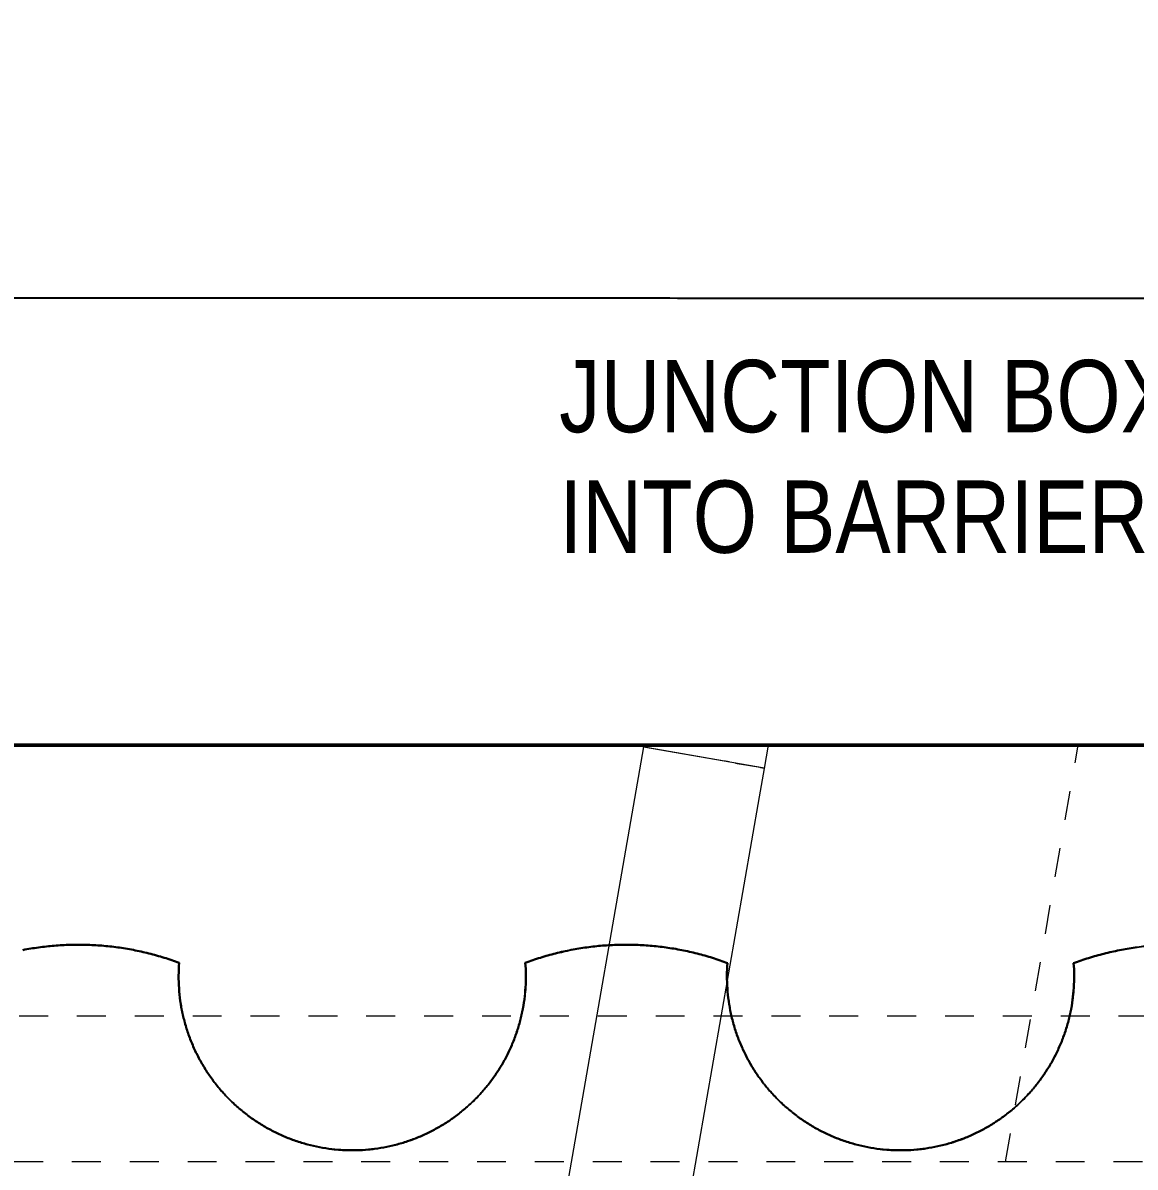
# Model space of a CAD drawing. Header units: metres. Extents: x -1161 to -1080, y 3 to 563.
# Drawn here: x -1113.026 to -1109.182, y 544.596 to 548.549 of the extents above; entities that cross this region are included whole.
import ezdxf

# ---------------------------------------------------------------- set-up
doc = ezdxf.new("R2010")
doc.units = ezdxf.units.M
doc.linetypes.add('JacobsDash', pattern=[0.0045, 0.003, -0.0015])
doc.linetypes.add('JacobsGridLine', pattern=[0.0145, 0.01, -0.001, 0.0025, -0.001])
for name, color, linetype, lineweight in [('A-DETL', 7, 'Continuous', 13), ('A-FLOR', 7, 'Continuous', 50), ('A-GENM', 7, 'Continuous', 35), ('G-ANNO-TEXT', 7, 'Continuous', 9), ('S-BEAM', 7, 'Continuous', 50), ('S-GRID', 7, 'Continuous', 9)]:
    doc.layers.add(name, color=color, linetype=linetype, lineweight=lineweight)
doc.styles.add('Arial Narrow_2', font='ARIALN.TTF', dxfattribs={"height": 0.25})

# ---------------------------------------------------------------- blocks, each defined once
blk = doc.blocks.new('Top of Pavement - RL A - Top of Pavement - RL A-68818558-DRG-2873171 - BARRIER LAYOUT')
at = {"layer": 'A-GENM', "color": 253, "lineweight": 25, "true_color": 0xa3a3a3}
for points, knots in [([(133.6545, 52.8254), (133.6714, 52.7616), (133.7244, 52.5622), (133.8134, 52.2271), (133.9216, 51.8201), (134.0297, 51.4132), (134.1379, 51.0062), (134.246, 50.5993), (134.3542, 50.1923), (134.4623, 49.7853), (134.5704, 49.3784), (134.6786, 48.9714), (134.7867, 48.5645), (134.8949, 48.1575), (135.003, 47.7505), (135.1111, 47.3436), (135.2193, 46.9366), (135.3274, 46.5296), (135.4356, 46.1227), (135.5437, 45.7157), (135.6519, 45.3087), (135.76, 44.9017), (135.8682, 44.4948), (135.9763, 44.0878), (136.0844, 43.6808), (136.1926, 43.2739), (136.3007, 42.8669), (136.4089, 42.4599), (136.517, 42.0529), (136.6252, 41.6459), (136.7333, 41.239), (136.8415, 40.832), (136.9496, 40.425), (137.0578, 40.018), (137.1659, 39.611), (137.274, 39.204), (137.3822, 38.7971), (137.4903, 38.3901), (137.5985, 37.9831), (137.7066, 37.5761), (137.8148, 37.1691), (137.9229, 36.7621), (138.0311, 36.3552), (138.1392, 35.9482), (138.2474, 35.5412), (138.3555, 35.1342), (138.4637, 34.7272), (138.5718, 34.3202), (138.6799, 33.9132), (138.7881, 33.5062), (138.8962, 33.0993), (139.0044, 32.6923), (139.1125, 32.2853), (139.2207, 31.8783), (139.3288, 31.4713), (139.437, 31.0643), (139.5451, 30.6573), (139.6533, 30.2503), (139.7614, 29.8433), (139.8696, 29.4363), (139.9777, 29.0294), (140.0858, 28.6224), (140.194, 28.2154), (140.3021, 27.8084), (140.4103, 27.4014), (140.5184, 26.9944), (140.6266, 26.5874), (140.7347, 26.1804), (140.8429, 25.7734), (140.951, 25.3664), (141.0592, 24.9595), (141.1673, 24.5525), (141.2754, 24.1455), (141.3836, 23.7385), (141.4917, 23.3315), (141.5999, 22.9245), (141.708, 22.5175), (141.8162, 22.1105), (141.9243, 21.7036), (142.0325, 21.2966), (142.1406, 20.8896), (142.2487, 20.4826), (142.3569, 20.0756), (142.465, 19.6686), (142.5732, 19.2616), (142.6813, 18.8547), (142.7895, 18.4477), (142.8976, 18.0407), (143.0058, 17.6337), (143.1139, 17.2268), (143.222, 16.8198), (143.3302, 16.4128), (143.4383, 16.0058), (143.5465, 15.5989), (143.6546, 15.1919), (143.7627, 14.7849), (143.8709, 14.3779), (143.961, 14.0387), (144.0331, 13.7674), (144.0871, 13.5639), (144.1412, 13.3605), (144.2133, 13.0892), (144.3034, 12.75), (144.4116, 12.3431), (144.5197, 11.9361), (144.6278, 11.5291), (144.736, 11.1222), (144.8444, 10.7153), (144.9524, 10.3083), (145.0595, 9.9011), (145.1678, 9.4942), (145.2607, 9.1557), (145.3386, 8.886), (145.3992, 8.6845), (145.4628, 8.484), (145.5289, 8.2844), (145.5965, 8.0852), (145.6648, 7.8863), (145.7327, 7.6873), (145.8221, 7.4215), (145.9107, 7.1555), (145.9993, 6.8894), (146.0883, 6.6235), (146.1998, 6.2912), (146.3336, 5.8925), (146.4672, 5.4936), (146.6007, 5.0948), (146.7343, 4.6959), (146.8681, 4.2972), (147.0025, 3.8987), (147.1372, 3.5003), (147.317, 2.9692), (147.4968, 2.4381), (147.6766, 1.907), (147.8114, 1.5086), (147.9462, 1.1103), (148.0811, 0.712), (148.2159, 0.3137), (148.3507, -0.0847), (148.4855, -0.483), (148.6204, -0.8813), (148.7552, -1.2796), (148.89, -1.6778), (149.0248, -2.0761), (149.1596, -2.4744), (149.2944, -2.8727), (149.4293, -3.2709), (149.5641, -3.6692), (149.6989, -4.0675), (149.8334, -4.4649), (149.923, -4.7296), (149.9677, -4.8615)], [0.3165601, 0.3165601, 0.3165601, 0.3165601, 0.3179191, 0.3208092, 0.3236994, 0.3265896, 0.3294798, 0.3323699, 0.3352601, 0.3381503, 0.3410405, 0.3439306, 0.3468208, 0.349711, 0.3526012, 0.3554913, 0.3583815, 0.3612717, 0.3641618, 0.367052, 0.3699422, 0.3728324, 0.3757225, 0.3786127, 0.3815029, 0.3843931, 0.3872832, 0.3901734, 0.3930636, 0.3959538, 0.3988439, 0.4017341, 0.4046243, 0.4075145, 0.4104046, 0.4132948, 0.416185, 0.4190751, 0.4219653, 0.4248555, 0.4277457, 0.4306358, 0.433526, 0.4364162, 0.4393064, 0.4421965, 0.4450867, 0.4479769, 0.4508671, 0.4537572, 0.4566474, 0.4595376, 0.4624277, 0.4653179, 0.4682081, 0.4710983, 0.4739884, 0.4768786, 0.4797688, 0.482659, 0.4855491, 0.4884393, 0.4913295, 0.4942197, 0.4971098, 0.5, 0.5028902, 0.5057803, 0.5086705, 0.5115607, 0.5144509, 0.517341, 0.5202312, 0.5231214, 0.5260116, 0.5289017, 0.5317919, 0.5346821, 0.5375723, 0.5404624, 0.5433526, 0.5462428, 0.5491329, 0.5520231, 0.5549133, 0.5578035, 0.5606936, 0.5635838, 0.566474, 0.5693642, 0.5722543, 0.5751445, 0.5780347, 0.5809249, 0.583815, 0.5867052, 0.5895954, 0.5924855, 0.5939306, 0.5953757, 0.5968208, 0.5982659, 0.6011561, 0.6040462, 0.6069364, 0.6098266, 0.6127168, 0.6156069, 0.6184971, 0.6213873, 0.6242775, 0.6271676, 0.6286127, 0.6300578, 0.6315029, 0.632948, 0.6343931, 0.6358382, 0.6372832, 0.6387283, 0.6416185, 0.6430636, 0.6445087, 0.6473988, 0.650289, 0.6531792, 0.6560694, 0.6589595, 0.6618497, 0.6647399, 0.6676301, 0.6705202, 0.6763006, 0.6791908, 0.6820809, 0.6849711, 0.6878613, 0.6907514, 0.6936416, 0.6965318, 0.699422, 0.7023121, 0.7052023, 0.7080925, 0.7109827, 0.7138728, 0.716763, 0.7196532, 0.7225434, 0.7254335, 0.7283052, 0.7283052, 0.7283052, 0.7283052]), ([(133.6545, 52.8254), (133.6714, 52.7616), (133.7244, 52.5622), (133.8134, 52.2271), (133.9216, 51.8201), (134.0297, 51.4132), (134.1379, 51.0062), (134.246, 50.5993), (134.3542, 50.1923), (134.4623, 49.7853), (134.5704, 49.3784), (134.6786, 48.9714), (134.7867, 48.5645), (134.8949, 48.1575), (135.003, 47.7505), (135.1111, 47.3436), (135.2193, 46.9366), (135.3274, 46.5296), (135.4356, 46.1227), (135.5437, 45.7157), (135.6519, 45.3087), (135.76, 44.9017), (135.8682, 44.4948), (135.9763, 44.0878), (136.0844, 43.6808), (136.1926, 43.2739), (136.3007, 42.8669), (136.4089, 42.4599), (136.517, 42.0529), (136.6252, 41.6459), (136.7333, 41.239), (136.8415, 40.832), (136.9496, 40.425), (137.0578, 40.018), (137.1659, 39.611), (137.274, 39.204), (137.3822, 38.7971), (137.4903, 38.3901), (137.5985, 37.9831), (137.7066, 37.5761), (137.8148, 37.1691), (137.9229, 36.7621), (138.0311, 36.3552), (138.1392, 35.9482), (138.2474, 35.5412), (138.3555, 35.1342), (138.4637, 34.7272), (138.5718, 34.3202), (138.6799, 33.9132), (138.7881, 33.5062), (138.8962, 33.0993), (139.0044, 32.6923), (139.1125, 32.2853), (139.2207, 31.8783), (139.3288, 31.4713), (139.437, 31.0643), (139.5451, 30.6573), (139.6533, 30.2503), (139.7614, 29.8433), (139.8696, 29.4363), (139.9777, 29.0294), (140.0858, 28.6224), (140.194, 28.2154), (140.3021, 27.8084), (140.4103, 27.4014), (140.5184, 26.9944), (140.6266, 26.5874), (140.7347, 26.1804), (140.8429, 25.7734), (140.951, 25.3664), (141.0592, 24.9595), (141.1673, 24.5525), (141.2754, 24.1455), (141.3836, 23.7385), (141.5278, 23.1958), (141.672, 22.6532), (141.8162, 22.1105), (141.9243, 21.7036), (142.0325, 21.2966), (142.1406, 20.8896), (142.2487, 20.4826), (142.3569, 20.0756), (142.465, 19.6686), (142.5732, 19.2616), (142.6813, 18.8547), (142.7895, 18.4477), (142.8976, 18.0407), (143.0058, 17.6337), (143.1139, 17.2268), (143.222, 16.8198), (143.3302, 16.4128), (143.4383, 16.0058), (143.5465, 15.5989), (143.6546, 15.1919), (143.7627, 14.7849), (143.8709, 14.3779), (143.961, 14.0387), (144.0331, 13.7674), (144.0871, 13.5639), (144.1412, 13.3605), (144.2133, 13.0892), (144.3034, 12.75), (144.4116, 12.3431), (144.5197, 11.9361), (144.6278, 11.5291), (144.736, 11.1222), (144.8444, 10.7153), (144.9524, 10.3083), (145.0595, 9.9011), (145.1678, 9.4942), (145.2607, 9.1557), (145.3386, 8.886), (145.3992, 8.6845), (145.4628, 8.484), (145.5289, 8.2844), (145.5965, 8.0852), (145.6648, 7.8863), (145.7327, 7.6873), (145.8221, 7.4215), (145.9107, 7.1555), (145.9993, 6.8894), (146.0883, 6.6235), (146.1998, 6.2912), (146.3336, 5.8925), (146.4672, 5.4936), (146.6007, 5.0948), (146.7343, 4.6959), (146.8681, 4.2972), (147.0025, 3.8987), (147.1372, 3.5003), (147.2721, 3.102), (147.4069, 2.7037), (147.5418, 2.3053), (147.6766, 1.907), (147.8114, 1.5086), (147.9462, 1.1103), (148.0811, 0.712), (148.2159, 0.3137), (148.3507, -0.0847), (148.4855, -0.483), (148.6204, -0.8813), (148.7552, -1.2796), (148.89, -1.6778), (149.0248, -2.0761), (149.1596, -2.4744), (149.2944, -2.8727), (149.4293, -3.2709), (149.5641, -3.6692), (149.6989, -4.0675), (149.8334, -4.4649), (149.923, -4.7296), (149.9677, -4.8615)], [0.3165601, 0.3165601, 0.3165601, 0.3165601, 0.3179191, 0.3208092, 0.3236994, 0.3265896, 0.3294798, 0.3323699, 0.3352601, 0.3381503, 0.3410405, 0.3439306, 0.3468208, 0.349711, 0.3526012, 0.3554913, 0.3583815, 0.3612717, 0.3641618, 0.367052, 0.3699422, 0.3728324, 0.3757225, 0.3786127, 0.3815029, 0.3843931, 0.3872832, 0.3901734, 0.3930636, 0.3959538, 0.3988439, 0.4017341, 0.4046243, 0.4075145, 0.4104046, 0.4132948, 0.416185, 0.4190751, 0.4219653, 0.4248555, 0.4277457, 0.4306358, 0.433526, 0.4364162, 0.4393064, 0.4421965, 0.4450867, 0.4479769, 0.4508671, 0.4537572, 0.4566474, 0.4595376, 0.4624277, 0.4653179, 0.4682081, 0.4710983, 0.4739884, 0.4768786, 0.4797688, 0.482659, 0.4855491, 0.4884393, 0.4913295, 0.4942197, 0.4971098, 0.5, 0.5028902, 0.5057803, 0.5086705, 0.5115607, 0.5144509, 0.517341, 0.5202312, 0.5231214, 0.5260116, 0.5317919, 0.5346821, 0.5375723, 0.5404624, 0.5433526, 0.5462428, 0.5491329, 0.5520231, 0.5549133, 0.5578035, 0.5606936, 0.5635838, 0.566474, 0.5693642, 0.5722543, 0.5751445, 0.5780347, 0.5809249, 0.583815, 0.5867052, 0.5895954, 0.5924855, 0.5939306, 0.5953757, 0.5968208, 0.5982659, 0.6011561, 0.6040462, 0.6069364, 0.6098266, 0.6127168, 0.6156069, 0.6184971, 0.6213873, 0.6242775, 0.6271676, 0.6286127, 0.6300578, 0.6315029, 0.632948, 0.6343931, 0.6358382, 0.6372832, 0.6387283, 0.6416185, 0.6430636, 0.6445087, 0.6473988, 0.650289, 0.6531792, 0.6560694, 0.6589595, 0.6618497, 0.6647399, 0.6676301, 0.6705202, 0.6734104, 0.6763006, 0.6791908, 0.6820809, 0.6849711, 0.6878613, 0.6907514, 0.6936416, 0.6965318, 0.699422, 0.7023121, 0.7052023, 0.7080925, 0.7109827, 0.7138728, 0.716763, 0.7196532, 0.7225434, 0.7254335, 0.7283052, 0.7283052, 0.7283052, 0.7283052])]:
    blk.add_open_spline(points, degree=3, knots=knots, dxfattribs=at)
blk = doc.blocks.new('T2DPAA-T2D-C3S-RS-M3D-100334_rvt-1-DRG-2873171 - BARRIER LAYOUT')
at = {"layer": 'A-GENM', "color": 9, "lineweight": 25, "true_color": 0xbebebe}
for points in [[(-1112.9179, 545.3607), (-1112.8996, 545.3623), (-1112.8813, 545.3633), (-1112.863, 545.3638)], [(-1112.863, 545.3638), (-1112.8447, 545.3643), (-1112.8264, 545.3643), (-1112.8081, 545.3638)], [(-1112.8081, 545.3638), (-1112.7898, 545.3633), (-1112.7716, 545.3623), (-1112.7533, 545.3608)], [(-1111.0228, 545.3609), (-1111.0046, 545.3624), (-1110.9863, 545.3634), (-1110.968, 545.3638)], [(-1110.968, 545.3638), (-1110.9497, 545.3643), (-1110.9314, 545.3643), (-1110.9131, 545.3638)], [(-1110.9131, 545.3638), (-1110.8948, 545.3632), (-1110.8765, 545.3622), (-1110.8583, 545.3607)], [(-1113.0261, 545.3458), (-1113.0083, 545.3492), (-1112.9904, 545.3522), (-1112.9724, 545.3547)], [(-1112.9724, 545.3547), (-1112.9543, 545.3572), (-1112.9361, 545.3592), (-1112.9179, 545.3607)], [(-1112.7533, 545.3608), (-1112.7351, 545.3593), (-1112.7169, 545.3574), (-1112.6987, 545.3549)], [(-1112.6987, 545.3549), (-1112.6806, 545.3524), (-1112.6625, 545.3494), (-1112.6446, 545.3459)], [(-1112.6446, 545.3459), (-1112.6266, 545.3424), (-1112.6087, 545.3384), (-1112.591, 545.334)], [(-1112.591, 545.334), (-1112.5732, 545.3295), (-1112.5556, 545.3245), (-1112.5381, 545.3191)], [(-1111.238, 545.3193), (-1111.2205, 545.3247), (-1111.2029, 545.3296), (-1111.1852, 545.3341)], [(-1111.1316, 545.346), (-1111.1136, 545.3495), (-1111.0955, 545.3525), (-1111.0774, 545.3549)], [(-1111.0774, 545.3549), (-1111.0593, 545.3574), (-1111.041, 545.3594), (-1111.0228, 545.3609)], [(-1110.8583, 545.3607), (-1110.84, 545.3592), (-1110.8218, 545.3571), (-1110.8037, 545.3546)], [(-1110.8037, 545.3546), (-1110.7856, 545.3521), (-1110.7675, 545.3491), (-1110.7495, 545.3455)], [(-1110.7495, 545.3455), (-1110.7316, 545.342), (-1110.7137, 545.338), (-1110.696, 545.3335)], [(-1110.696, 545.3335), (-1110.6782, 545.329), (-1110.6606, 545.324), (-1110.6431, 545.3186)], [(-1109.343, 545.318), (-1109.3255, 545.3235), (-1109.3079, 545.3285), (-1109.2901, 545.333)], [(-1109.2366, 545.345), (-1109.2186, 545.3485), (-1109.2006, 545.3515), (-1109.1824, 545.3541)], [(-1112.5381, 545.3191), (-1112.5207, 545.3137), (-1112.5033, 545.3078), (-1112.4862, 545.3014)], [(-1112.4862, 545.3014), (-1112.4873, 545.2868), (-1112.488, 545.2721), (-1112.4881, 545.2575)], [(-1111.29, 545.3016), (-1111.2728, 545.308), (-1111.2555, 545.3139), (-1111.238, 545.3193)], [(-1111.2881, 545.2592), (-1111.2882, 545.2733), (-1111.2889, 545.2875), (-1111.29, 545.3016)], [(-1110.6431, 545.3186), (-1110.6257, 545.3131), (-1110.6084, 545.3072), (-1110.5912, 545.3008)], [(-1110.5912, 545.3008), (-1110.5924, 545.2862), (-1110.593, 545.2715), (-1110.5931, 545.2569)], [(-1109.3949, 545.3002), (-1109.3778, 545.3066), (-1109.3604, 545.3126), (-1109.343, 545.318)], [(-1109.3931, 545.2579), (-1109.3932, 545.272), (-1109.3938, 545.2861), (-1109.3949, 545.3002)], [(-1112.4881, 545.2575), (-1112.4882, 545.2429), (-1112.4877, 545.2282), (-1112.4867, 545.2136)], [(-1111.2892, 545.2168), (-1111.2883, 545.2309), (-1111.288, 545.245), (-1111.2881, 545.2592)], [(-1110.5931, 545.2569), (-1110.5931, 545.2423), (-1110.5927, 545.2277), (-1110.5917, 545.2131)], [(-1109.3943, 545.2155), (-1109.3934, 545.2296), (-1109.393, 545.2437), (-1109.3931, 545.2579)], [(-1112.4867, 545.2136), (-1112.4858, 545.199), (-1112.4843, 545.1845), (-1112.4822, 545.17)], [(-1111.2933, 545.1745), (-1111.2915, 545.1885), (-1111.2901, 545.2026), (-1111.2892, 545.2168)], [(-1110.5917, 545.2131), (-1110.5907, 545.1985), (-1110.5892, 545.1839), (-1110.5871, 545.1694)], [(-1109.3985, 545.1733), (-1109.3966, 545.1873), (-1109.3952, 545.2014), (-1109.3943, 545.2155)], [(-1111.3004, 545.1327), (-1111.2975, 545.1465), (-1111.2952, 545.1605), (-1111.2933, 545.1745)], [(-1109.4056, 545.1315), (-1109.4028, 545.1454), (-1109.4004, 545.1593), (-1109.3985, 545.1733)], [(-1112.4745, 545.1267), (-1112.4714, 545.1124), (-1112.4678, 545.0982), (-1112.4637, 545.0842)], [(-1111.3104, 545.0914), (-1111.3066, 545.1051), (-1111.3033, 545.1188), (-1111.3004, 545.1327)], [(-1110.5794, 545.1263), (-1110.5763, 545.112), (-1110.5727, 545.0978), (-1110.5685, 545.0838)], [(-1109.4157, 545.0904), (-1109.4119, 545.104), (-1109.4085, 545.1177), (-1109.4056, 545.1315)], [(-1111.3233, 545.051), (-1111.3186, 545.0643), (-1111.3143, 545.0778), (-1111.3104, 545.0914)], [(-1109.4287, 545.05), (-1109.4239, 545.0633), (-1109.4196, 545.0768), (-1109.4157, 545.0904)], [(-1112.4637, 545.0842), (-1112.4595, 545.0702), (-1112.4549, 545.0563), (-1112.4497, 545.0426)], [(-1111.3391, 545.0116), (-1111.3334, 545.0245), (-1111.3281, 545.0377), (-1111.3233, 545.051)], [(-1110.5685, 545.0838), (-1110.5644, 545.0697), (-1110.5597, 545.0559), (-1110.5546, 545.0422)], [(-1109.4445, 545.0107), (-1109.4388, 545.0236), (-1109.4335, 545.0367), (-1109.4287, 545.05)], [(-1112.4497, 545.0426), (-1112.4446, 545.0289), (-1112.4389, 545.0153), (-1112.4328, 545.0021)], [(-1111.3575, 544.9734), (-1111.3509, 544.9859), (-1111.3448, 544.9986), (-1111.3391, 545.0116)], [(-1110.5546, 545.0422), (-1110.5494, 545.0285), (-1110.5438, 545.015), (-1110.5376, 545.0017)], [(-1109.463, 544.9725), (-1109.4564, 544.985), (-1109.4502, 544.9977), (-1109.4445, 545.0107)], [(-1112.4328, 545.0021), (-1112.4267, 544.9888), (-1112.42, 544.9757), (-1112.4129, 544.9629)], [(-1111.3787, 544.9366), (-1111.3712, 544.9486), (-1111.3642, 544.9609), (-1111.3575, 544.9734)], [(-1110.5376, 545.0017), (-1110.5315, 544.9884), (-1110.5249, 544.9754), (-1110.5178, 544.9626)], [(-1109.4842, 544.9358), (-1109.4767, 544.9478), (-1109.4696, 544.96), (-1109.463, 544.9725)], [(-1112.4129, 544.9629), (-1112.4059, 544.9501), (-1112.3983, 544.9376), (-1112.3903, 544.9253)], [(-1111.4024, 544.9014), (-1111.3941, 544.9128), (-1111.3862, 544.9246), (-1111.3787, 544.9366)], [(-1110.5178, 544.9626), (-1110.5107, 544.9498), (-1110.5031, 544.9373), (-1110.4951, 544.925)], [(-1109.5079, 544.9007), (-1109.4996, 544.9121), (-1109.4917, 544.9238), (-1109.4842, 544.9358)], [(-1112.3903, 544.9253), (-1112.3823, 544.913), (-1112.3738, 544.9011), (-1112.3649, 544.8895)], [(-1112.3649, 544.8895), (-1112.356, 544.8778), (-1112.3467, 544.8665), (-1112.337, 544.8556)], [(-1111.4285, 544.8679), (-1111.4194, 544.8787), (-1111.4107, 544.8899), (-1111.4024, 544.9014)], [(-1110.4951, 544.925), (-1110.4871, 544.9128), (-1110.4786, 544.9008), (-1110.4697, 544.8892)], [(-1110.4697, 544.8892), (-1110.4609, 544.8776), (-1110.4516, 544.8663), (-1110.4418, 544.8554)], [(-1109.534, 544.8673), (-1109.5249, 544.8781), (-1109.5162, 544.8892), (-1109.5079, 544.9007)], [(-1112.337, 544.8556), (-1112.3273, 544.8446), (-1112.3172, 544.834), (-1112.3067, 544.8238)], [(-1111.4569, 544.8364), (-1111.4471, 544.8465), (-1111.4376, 544.8571), (-1111.4285, 544.8679)], [(-1110.4418, 544.8554), (-1110.4321, 544.8444), (-1110.422, 544.8338), (-1110.4115, 544.8236)], [(-1109.5625, 544.8358), (-1109.5526, 544.846), (-1109.5431, 544.8565), (-1109.534, 544.8673)], [(-1112.3067, 544.8238), (-1112.2962, 544.8136), (-1112.2853, 544.8038), (-1112.2741, 544.7943)], [(-1111.4875, 544.8069), (-1111.477, 544.8164), (-1111.4668, 544.8262), (-1111.4569, 544.8364)], [(-1110.4115, 544.8236), (-1110.401, 544.8134), (-1110.3902, 544.8036), (-1110.379, 544.7942)], [(-1109.593, 544.8065), (-1109.5825, 544.8159), (-1109.5723, 544.8257), (-1109.5625, 544.8358)], [(-1112.2741, 544.7943), (-1112.2629, 544.7849), (-1112.2514, 544.7759), (-1112.2395, 544.7673)], [(-1111.5545, 544.7549), (-1111.5427, 544.7628), (-1111.5313, 544.7711), (-1111.5201, 544.7797)], [(-1111.5201, 544.7797), (-1111.5089, 544.7884), (-1111.498, 544.7975), (-1111.4875, 544.8069)], [(-1110.379, 544.7942), (-1110.3678, 544.7848), (-1110.3562, 544.7758), (-1110.3444, 544.7672)], [(-1109.66, 544.7545), (-1109.6483, 544.7624), (-1109.6368, 544.7707), (-1109.6256, 544.7793)], [(-1109.6256, 544.7793), (-1109.6144, 544.788), (-1109.6036, 544.797), (-1109.593, 544.8065)], [(-1112.2395, 544.7673), (-1112.2277, 544.7588), (-1112.2155, 544.7506), (-1112.203, 544.7429)], [(-1112.203, 544.7429), (-1112.1906, 544.7352), (-1112.1778, 544.728), (-1112.1648, 544.7213)], [(-1111.6282, 544.7128), (-1111.6154, 544.719), (-1111.6029, 544.7255), (-1111.5906, 544.7326)], [(-1111.5906, 544.7326), (-1111.5783, 544.7396), (-1111.5663, 544.747), (-1111.5545, 544.7549)], [(-1110.3444, 544.7672), (-1110.3325, 544.7587), (-1110.3204, 544.7505), (-1110.3079, 544.7429)], [(-1110.3079, 544.7429), (-1110.2955, 544.7352), (-1110.2827, 544.728), (-1110.2697, 544.7212)], [(-1109.7337, 544.7126), (-1109.7209, 544.7187), (-1109.7084, 544.7253), (-1109.6961, 544.7323)], [(-1109.6961, 544.7323), (-1109.6838, 544.7393), (-1109.6718, 544.7467), (-1109.66, 544.7545)], [(-1112.1648, 544.7213), (-1112.1518, 544.7145), (-1112.1386, 544.7082), (-1112.1251, 544.7025)], [(-1112.1251, 544.7025), (-1112.1117, 544.6967), (-1112.098, 544.6914), (-1112.0842, 544.6866)], [(-1111.6671, 544.6958), (-1111.6539, 544.701), (-1111.641, 544.7067), (-1111.6282, 544.7128)], [(-1110.2697, 544.7212), (-1110.2568, 544.7145), (-1110.2435, 544.7082), (-1110.2301, 544.7024)], [(-1110.2301, 544.7024), (-1110.2166, 544.6966), (-1110.203, 544.6914), (-1110.1892, 544.6866)], [(-1109.7725, 544.6956), (-1109.7594, 544.7008), (-1109.7464, 544.7065), (-1109.7337, 544.7126)], [(-1112.0842, 544.6866), (-1112.0704, 544.6818), (-1112.0563, 544.6775), (-1112.0422, 544.6737)], [(-1112.0422, 544.6737), (-1112.0285, 544.6701), (-1112.0147, 544.667), (-1112.0008, 544.6643)], [(-1112.0008, 544.6643), (-1111.9869, 544.6616), (-1111.9729, 544.6595), (-1111.9588, 544.6578)], [(-1111.9165, 544.6543), (-1111.9024, 544.6536), (-1111.8882, 544.6535), (-1111.8741, 544.6538)], [(-1111.8741, 544.6538), (-1111.8599, 544.6541), (-1111.8458, 544.6549), (-1111.8317, 544.6563)], [(-1111.7896, 544.6618), (-1111.7756, 544.6641), (-1111.7618, 544.6669), (-1111.748, 544.6702)], [(-1111.748, 544.6702), (-1111.7342, 544.6735), (-1111.7206, 544.6773), (-1111.7071, 544.6816)], [(-1110.1892, 544.6866), (-1110.1753, 544.6818), (-1110.1613, 544.6775), (-1110.1472, 544.6737)], [(-1110.1472, 544.6737), (-1110.1335, 544.6701), (-1110.1197, 544.667), (-1110.1059, 544.6643)], [(-1110.1059, 544.6643), (-1110.092, 544.6617), (-1110.078, 544.6595), (-1110.064, 544.6578)], [(-1110.0217, 544.6543), (-1110.0076, 544.6536), (-1109.9934, 544.6535), (-1109.9793, 544.6538)], [(-1109.9793, 544.6538), (-1109.9652, 544.6541), (-1109.951, 544.6549), (-1109.937, 544.6563)], [(-1109.8949, 544.6617), (-1109.881, 544.664), (-1109.8671, 544.6668), (-1109.8534, 544.6701)], [(-1109.8534, 544.6701), (-1109.8396, 544.6734), (-1109.826, 544.6772), (-1109.8125, 544.6814)]]:
    blk.add_open_spline(points, degree=3, dxfattribs=at)
at = {"layer": 'A-GENM', "color": 253, "lineweight": 25, "true_color": 0xa3a3a3}
for points in [[(-1112.863, 545.3638), (-1112.8813, 545.3633), (-1112.8996, 545.3623), (-1112.9179, 545.3607)], [(-1112.8081, 545.3638), (-1112.8264, 545.3643), (-1112.8447, 545.3643), (-1112.863, 545.3638)], [(-1112.7533, 545.3608), (-1112.7716, 545.3623), (-1112.7898, 545.3633), (-1112.8081, 545.3638)], [(-1110.968, 545.3638), (-1110.9863, 545.3634), (-1111.0046, 545.3624), (-1111.0228, 545.3609)], [(-1110.9131, 545.3638), (-1110.9314, 545.3643), (-1110.9497, 545.3643), (-1110.968, 545.3638)], [(-1110.8583, 545.3607), (-1110.8765, 545.3622), (-1110.8948, 545.3632), (-1110.9131, 545.3638)], [(-1112.9724, 545.3547), (-1112.9904, 545.3522), (-1113.0083, 545.3492), (-1113.0261, 545.3458)], [(-1112.9179, 545.3607), (-1112.9361, 545.3592), (-1112.9543, 545.3572), (-1112.9724, 545.3547)], [(-1112.6987, 545.3549), (-1112.7169, 545.3574), (-1112.7351, 545.3594), (-1112.7533, 545.3608)], [(-1112.6446, 545.3459), (-1112.6625, 545.3494), (-1112.6806, 545.3524), (-1112.6987, 545.3549)], [(-1112.591, 545.334), (-1112.5999, 545.3362), (-1112.6177, 545.3404), (-1112.6356, 545.3441), (-1112.6446, 545.3459)], [(-1112.5381, 545.3191), (-1112.5556, 545.3245), (-1112.5732, 545.3295), (-1112.591, 545.334)], [(-1111.1852, 545.3341), (-1111.2029, 545.3296), (-1111.2205, 545.3247), (-1111.238, 545.3193)], [(-1111.1316, 545.346), (-1111.1495, 545.3425), (-1111.1674, 545.3386), (-1111.1852, 545.3341)], [(-1111.0774, 545.3549), (-1111.0955, 545.3525), (-1111.1136, 545.3495), (-1111.1316, 545.346)], [(-1111.0228, 545.3609), (-1111.041, 545.3594), (-1111.0593, 545.3574), (-1111.0774, 545.3549)], [(-1110.8037, 545.3546), (-1110.8218, 545.3571), (-1110.84, 545.3592), (-1110.8583, 545.3607)], [(-1110.7495, 545.3455), (-1110.7675, 545.3491), (-1110.7856, 545.3521), (-1110.8037, 545.3546)], [(-1110.696, 545.3335), (-1110.7048, 545.3358), (-1110.7226, 545.34), (-1110.7406, 545.3438), (-1110.7495, 545.3455)], [(-1110.6431, 545.3186), (-1110.6606, 545.324), (-1110.6782, 545.329), (-1110.696, 545.3335)], [(-1109.2901, 545.333), (-1109.3079, 545.3285), (-1109.3255, 545.3235), (-1109.343, 545.318)], [(-1109.2366, 545.345), (-1109.2545, 545.3415), (-1109.2724, 545.3375), (-1109.2901, 545.333)], [(-1109.1824, 545.3541), (-1109.2006, 545.3515), (-1109.2186, 545.3485), (-1109.2366, 545.345)], [(-1109.1279, 545.3602), (-1109.1461, 545.3586), (-1109.1643, 545.3566), (-1109.1824, 545.3541)], [(-1112.4862, 545.3014), (-1112.5033, 545.3078), (-1112.5207, 545.3137), (-1112.5381, 545.3191)], [(-1112.4881, 545.2575), (-1112.488, 545.2721), (-1112.4873, 545.2868), (-1112.4862, 545.3014)], [(-1111.238, 545.3193), (-1111.2555, 545.3139), (-1111.2728, 545.308), (-1111.29, 545.3016)], [(-1111.29, 545.3016), (-1111.2889, 545.2875), (-1111.2882, 545.2733), (-1111.2881, 545.2592)], [(-1110.5912, 545.3008), (-1110.6084, 545.3072), (-1110.6257, 545.3131), (-1110.6431, 545.3186)], [(-1110.5931, 545.2569), (-1110.593, 545.2715), (-1110.5924, 545.2862), (-1110.5912, 545.3008)], [(-1109.343, 545.318), (-1109.3604, 545.3126), (-1109.3778, 545.3066), (-1109.3949, 545.3002)], [(-1109.3949, 545.3002), (-1109.3938, 545.2861), (-1109.3932, 545.272), (-1109.3931, 545.2579)], [(-1112.4867, 545.2136), (-1112.4877, 545.2282), (-1112.4882, 545.2429), (-1112.4881, 545.2575)], [(-1111.2881, 545.2592), (-1111.288, 545.245), (-1111.2883, 545.2309), (-1111.2892, 545.2168)], [(-1110.5917, 545.2131), (-1110.5927, 545.2277), (-1110.5932, 545.2423), (-1110.5931, 545.2569)], [(-1109.3931, 545.2579), (-1109.393, 545.2437), (-1109.3934, 545.2296), (-1109.3943, 545.2155)], [(-1112.4822, 545.17), (-1112.4843, 545.1845), (-1112.4858, 545.199), (-1112.4867, 545.2136)], [(-1110.5871, 545.1694), (-1110.5892, 545.1839), (-1110.5907, 545.1985), (-1110.5917, 545.2131)], [(-1112.4745, 545.1267), (-1112.4776, 545.141), (-1112.4802, 545.1555), (-1112.4822, 545.17)], [(-1111.2933, 545.1745), (-1111.2952, 545.1605), (-1111.2975, 545.1465), (-1111.3004, 545.1327)], [(-1110.5794, 545.1263), (-1110.5825, 545.1405), (-1110.5851, 545.155), (-1110.5871, 545.1694)], [(-1109.3985, 545.1733), (-1109.4004, 545.1593), (-1109.4028, 545.1454), (-1109.4056, 545.1315)], [(-1112.4637, 545.0842), (-1112.4678, 545.0982), (-1112.4714, 545.1124), (-1112.4745, 545.1267)], [(-1111.3004, 545.1327), (-1111.3033, 545.1188), (-1111.3066, 545.1051), (-1111.3104, 545.0914)], [(-1110.5685, 545.0838), (-1110.5727, 545.0978), (-1110.5763, 545.112), (-1110.5794, 545.1263)], [(-1109.4056, 545.1315), (-1109.4085, 545.1177), (-1109.4119, 545.104), (-1109.4157, 545.0904)], [(-1111.3104, 545.0914), (-1111.3123, 545.0846), (-1111.3164, 545.0711), (-1111.3209, 545.0577), (-1111.3233, 545.051)], [(-1109.4157, 545.0904), (-1109.4176, 545.0836), (-1109.4217, 545.07), (-1109.4263, 545.0567), (-1109.4287, 545.05)], [(-1112.4497, 545.0426), (-1112.4549, 545.0563), (-1112.4595, 545.0702), (-1112.4637, 545.0842)], [(-1111.3233, 545.051), (-1111.3281, 545.0377), (-1111.3334, 545.0245), (-1111.3391, 545.0116)], [(-1110.5546, 545.0422), (-1110.5597, 545.0558), (-1110.5644, 545.0697), (-1110.5685, 545.0838)], [(-1109.4287, 545.05), (-1109.4335, 545.0367), (-1109.4388, 545.0236), (-1109.4445, 545.0107)], [(-1112.4328, 545.0021), (-1112.4389, 545.0153), (-1112.4446, 545.0289), (-1112.4497, 545.0426)], [(-1111.3391, 545.0116), (-1111.3448, 544.9986), (-1111.3509, 544.9859), (-1111.3575, 544.9734)], [(-1110.5376, 545.0017), (-1110.5438, 545.015), (-1110.5494, 545.0285), (-1110.5546, 545.0422)], [(-1109.4445, 545.0107), (-1109.4502, 544.9977), (-1109.4564, 544.985), (-1109.463, 544.9725)], [(-1112.4129, 544.9629), (-1112.42, 544.9757), (-1112.4267, 544.9888), (-1112.4328, 545.0021)], [(-1110.5178, 544.9626), (-1110.5249, 544.9754), (-1110.5315, 544.9884), (-1110.5376, 545.0017)], [(-1112.3903, 544.9253), (-1112.3983, 544.9376), (-1112.4059, 544.9501), (-1112.4129, 544.9629)], [(-1111.3787, 544.9366), (-1111.3862, 544.9246), (-1111.3941, 544.9128), (-1111.4024, 544.9014)], [(-1110.4951, 544.925), (-1110.5031, 544.9373), (-1110.5107, 544.9498), (-1110.5178, 544.9626)], [(-1109.4842, 544.9358), (-1109.4917, 544.9238), (-1109.4996, 544.9121), (-1109.5079, 544.9007)], [(-1112.3649, 544.8895), (-1112.3738, 544.9011), (-1112.3823, 544.913), (-1112.3903, 544.9253)], [(-1112.337, 544.8556), (-1112.3467, 544.8665), (-1112.356, 544.8778), (-1112.3649, 544.8895)], [(-1111.4024, 544.9014), (-1111.4107, 544.8899), (-1111.4194, 544.8787), (-1111.4285, 544.8679)], [(-1110.4697, 544.8892), (-1110.4786, 544.9008), (-1110.4871, 544.9128), (-1110.4951, 544.925)], [(-1110.4418, 544.8554), (-1110.4515, 544.8663), (-1110.4609, 544.8776), (-1110.4697, 544.8892)], [(-1109.5079, 544.9007), (-1109.5162, 544.8892), (-1109.5249, 544.8781), (-1109.534, 544.8673)], [(-1112.3067, 544.8238), (-1112.3172, 544.834), (-1112.3273, 544.8446), (-1112.337, 544.8556)], [(-1111.4285, 544.8679), (-1111.4376, 544.8571), (-1111.4471, 544.8465), (-1111.4569, 544.8364)], [(-1110.4115, 544.8236), (-1110.422, 544.8338), (-1110.4321, 544.8444), (-1110.4418, 544.8554)], [(-1109.534, 544.8673), (-1109.5431, 544.8565), (-1109.5526, 544.846), (-1109.5625, 544.8358)], [(-1112.2742, 544.7943), (-1112.2854, 544.8038), (-1112.2962, 544.8136), (-1112.3067, 544.8238)], [(-1111.4569, 544.8364), (-1111.4668, 544.8262), (-1111.477, 544.8164), (-1111.4875, 544.8069)], [(-1110.379, 544.7942), (-1110.3902, 544.8036), (-1110.4011, 544.8134), (-1110.4115, 544.8236)], [(-1109.5625, 544.8358), (-1109.5723, 544.8257), (-1109.5825, 544.8159), (-1109.593, 544.8065)], [(-1112.2395, 544.7673), (-1112.2514, 544.7759), (-1112.2629, 544.7849), (-1112.2742, 544.7943)], [(-1111.5201, 544.7797), (-1111.5313, 544.771), (-1111.5427, 544.7628), (-1111.5545, 544.7549)], [(-1111.4875, 544.8069), (-1111.498, 544.7975), (-1111.5089, 544.7884), (-1111.5201, 544.7797)], [(-1110.3444, 544.7672), (-1110.3562, 544.7758), (-1110.3678, 544.7848), (-1110.379, 544.7942)], [(-1109.6256, 544.7793), (-1109.6368, 544.7707), (-1109.6483, 544.7624), (-1109.66, 544.7545)], [(-1109.593, 544.8065), (-1109.6036, 544.797), (-1109.6144, 544.788), (-1109.6256, 544.7793)], [(-1112.203, 544.7429), (-1112.2155, 544.7506), (-1112.2277, 544.7587), (-1112.2395, 544.7673)], [(-1112.1648, 544.7213), (-1112.1778, 544.728), (-1112.1906, 544.7352), (-1112.203, 544.7429)], [(-1111.5906, 544.7326), (-1111.6029, 544.7255), (-1111.6154, 544.719), (-1111.6282, 544.7128)], [(-1111.5545, 544.7549), (-1111.5663, 544.747), (-1111.5783, 544.7396), (-1111.5906, 544.7326)], [(-1110.3079, 544.7429), (-1110.3204, 544.7505), (-1110.3325, 544.7587), (-1110.3444, 544.7672)], [(-1110.2697, 544.7212), (-1110.2827, 544.728), (-1110.2954, 544.7352), (-1110.3079, 544.7429)], [(-1109.6961, 544.7323), (-1109.7084, 544.7253), (-1109.7209, 544.7187), (-1109.7337, 544.7126)], [(-1109.66, 544.7545), (-1109.6718, 544.7467), (-1109.6838, 544.7393), (-1109.6961, 544.7323)], [(-1112.1251, 544.7024), (-1112.1319, 544.7053), (-1112.1452, 544.7114), (-1112.1583, 544.7179), (-1112.1648, 544.7213)], [(-1112.0842, 544.6866), (-1112.098, 544.6914), (-1112.1117, 544.6967), (-1112.1251, 544.7024)], [(-1111.6671, 544.6958), (-1111.6803, 544.6906), (-1111.6936, 544.6858), (-1111.7071, 544.6816)], [(-1111.6282, 544.7128), (-1111.641, 544.7067), (-1111.6539, 544.701), (-1111.6671, 544.6958)], [(-1110.2301, 544.7024), (-1110.2368, 544.7053), (-1110.2501, 544.7113), (-1110.2632, 544.7178), (-1110.2697, 544.7212)], [(-1110.1892, 544.6866), (-1110.203, 544.6913), (-1110.2166, 544.6966), (-1110.2301, 544.7024)], [(-1109.7725, 544.6956), (-1109.7857, 544.6904), (-1109.799, 544.6857), (-1109.8125, 544.6814)], [(-1109.7337, 544.7126), (-1109.7464, 544.7065), (-1109.7594, 544.7008), (-1109.7725, 544.6956)], [(-1112.0422, 544.6737), (-1112.0563, 544.6775), (-1112.0704, 544.6818), (-1112.0842, 544.6866)], [(-1112.0008, 544.6643), (-1112.0147, 544.667), (-1112.0285, 544.6701), (-1112.0422, 544.6737)], [(-1111.9588, 544.6578), (-1111.9729, 544.6595), (-1111.9869, 544.6617), (-1112.0008, 544.6643)], [(-1111.9165, 544.6543), (-1111.9307, 544.655), (-1111.9448, 544.6561), (-1111.9588, 544.6578)], [(-1111.8741, 544.6538), (-1111.8882, 544.6535), (-1111.9024, 544.6536), (-1111.9165, 544.6543)], [(-1111.8317, 544.6563), (-1111.8458, 544.6549), (-1111.8599, 544.6541), (-1111.8741, 544.6538)], [(-1111.7896, 544.6618), (-1111.8036, 544.6594), (-1111.8176, 544.6576), (-1111.8317, 544.6563)], [(-1111.748, 544.6702), (-1111.7618, 544.6669), (-1111.7756, 544.6641), (-1111.7896, 544.6618)], [(-1111.7071, 544.6816), (-1111.7206, 544.6773), (-1111.7342, 544.6735), (-1111.748, 544.6702)], [(-1110.1472, 544.6737), (-1110.1613, 544.6775), (-1110.1753, 544.6818), (-1110.1892, 544.6866)], [(-1110.1059, 544.6643), (-1110.1197, 544.667), (-1110.1335, 544.6701), (-1110.1472, 544.6737)], [(-1110.064, 544.6578), (-1110.078, 544.6595), (-1110.092, 544.6617), (-1110.1059, 544.6643)], [(-1110.0217, 544.6543), (-1110.0358, 544.655), (-1110.0499, 544.6562), (-1110.064, 544.6578)], [(-1109.9793, 544.6538), (-1109.9934, 544.6535), (-1110.0076, 544.6536), (-1110.0217, 544.6543)], [(-1109.937, 544.6563), (-1109.951, 544.6549), (-1109.9652, 544.6541), (-1109.9793, 544.6538)], [(-1109.8949, 544.6617), (-1109.9089, 544.6594), (-1109.9229, 544.6576), (-1109.937, 544.6563)], [(-1109.8534, 544.6701), (-1109.8671, 544.6668), (-1109.881, 544.664), (-1109.8949, 544.6617)], [(-1109.8125, 544.6814), (-1109.826, 544.6772), (-1109.8396, 544.6734), (-1109.8534, 544.6701)]]:
    blk.add_open_spline(points, degree=3, dxfattribs=at)
at = {"layer": 'A-GENM', "color": 9, "lineweight": 25, "true_color": 0xbebebe}
for points, knots in [([(-1111.1852, 545.3341), (-1111.1763, 545.3363), (-1111.1585, 545.3405), (-1111.1405, 545.3443), (-1111.1316, 545.346)], [-0.84615385, -0.84615385, -0.84615385, -0.84615385, -0.80769231, -0.76923077, -0.76923077, -0.76923077, -0.76923077]), ([(-1109.2901, 545.333), (-1109.2813, 545.3352), (-1109.2635, 545.3395), (-1109.2456, 545.3432), (-1109.2366, 545.345)], [-0.84615385, -0.84615385, -0.84615385, -0.84615385, -0.80769231, -0.76923077, -0.76923077, -0.76923077, -0.76923077]), ([(-1112.4822, 545.17), (-1112.4812, 545.1627), (-1112.4789, 545.1483), (-1112.4761, 545.1339), (-1112.4745, 545.1267)], [-0.84210526, -0.84210526, -0.84210526, -0.84210526, -0.81578947, -0.78947368, -0.78947368, -0.78947368, -0.78947368]), ([(-1110.5871, 545.1694), (-1110.5861, 545.1622), (-1110.5838, 545.1478), (-1110.581, 545.1334), (-1110.5794, 545.1263)], [-0.84210526, -0.84210526, -0.84210526, -0.84210526, -0.81578947, -0.78947368, -0.78947368, -0.78947368, -0.78947368]), ([(-1111.7071, 544.6816), (-1111.7037, 544.6826), (-1111.6903, 544.687), (-1111.677, 544.6919), (-1111.6671, 544.6958)], [-0.7037037, -0.7037037, -0.7037037, -0.7037037, -0.69444444, -0.66666667, -0.66666667, -0.66666667, -0.66666667]), ([(-1109.8125, 544.6814), (-1109.8091, 544.6825), (-1109.7957, 544.6869), (-1109.7824, 544.6917), (-1109.7725, 544.6956)], [-0.7037037, -0.7037037, -0.7037037, -0.7037037, -0.69444444, -0.66666667, -0.66666667, -0.66666667, -0.66666667]), ([(-1111.9588, 544.6578), (-1111.9483, 544.6566), (-1111.9342, 544.6553), (-1111.9201, 544.6545), (-1111.9165, 544.6543)], [-0.92592593, -0.92592593, -0.92592593, -0.92592593, -0.89814815, -0.88888889, -0.88888889, -0.88888889, -0.88888889]), ([(-1111.8317, 544.6563), (-1111.8247, 544.6569), (-1111.8106, 544.6585), (-1111.7966, 544.6606), (-1111.7896, 544.6618)], [-0.81481481, -0.81481481, -0.81481481, -0.81481481, -0.7962963, -0.77777778, -0.77777778, -0.77777778, -0.77777778]), ([(-1110.064, 544.6578), (-1110.0534, 544.6566), (-1110.0393, 544.6553), (-1110.0252, 544.6545), (-1110.0217, 544.6543)], [-0.92592593, -0.92592593, -0.92592593, -0.92592593, -0.89814815, -0.88888889, -0.88888889, -0.88888889, -0.88888889]), ([(-1109.937, 544.6563), (-1109.9299, 544.6569), (-1109.9159, 544.6585), (-1109.9019, 544.6605), (-1109.8949, 544.6617)], [-0.81481481, -0.81481481, -0.81481481, -0.81481481, -0.7962963, -0.77777778, -0.77777778, -0.77777778, -0.77777778])]:
    blk.add_open_spline(points, degree=3, knots=knots, dxfattribs=at)
at = {"layer": 'A-GENM', "color": 253, "lineweight": 25, "true_color": 0xa3a3a3}
for points, knots in [([(-1111.2892, 545.2168), (-1111.2899, 545.2062), (-1111.2911, 545.1921), (-1111.2929, 545.178), (-1111.2933, 545.1745)], [-0.92592593, -0.92592593, -0.92592593, -0.92592593, -0.89814815, -0.88888889, -0.88888889, -0.88888889, -0.88888889]), ([(-1109.3943, 545.2155), (-1109.395, 545.2049), (-1109.3962, 545.1908), (-1109.398, 545.1768), (-1109.3985, 545.1733)], [-0.92592593, -0.92592593, -0.92592593, -0.92592593, -0.89814815, -0.88888889, -0.88888889, -0.88888889, -0.88888889]), ([(-1111.3575, 544.9734), (-1111.3592, 544.9703), (-1111.3659, 544.9578), (-1111.3731, 544.9456), (-1111.3787, 544.9366)], [-0.70369898, -0.70369898, -0.70369898, -0.70369898, -0.69444444, -0.66666667, -0.66666667, -0.66666667, -0.66666667]), ([(-1109.463, 544.9725), (-1109.4647, 544.9694), (-1109.4714, 544.957), (-1109.4786, 544.9448), (-1109.4842, 544.9358)], [-0.7037037, -0.7037037, -0.7037037, -0.7037037, -0.69444444, -0.66666667, -0.66666667, -0.66666667, -0.66666667])]:
    blk.add_open_spline(points, degree=3, knots=knots, dxfattribs=at)
at = {"layer": 'A-GENM', "color": 253, "lineweight": 25, "true_color": 0xa3a3a3, "rotation": 75.11694444444437}
blk.add_blockref('Top of Pavement - RL A - Top of Pavement - RL A-68818558-DRG-2873171 - BARRIER LAYOUT', (-1134.0578, 404.8616), dxfattribs=at)
blk = doc.blocks.new('kerb 4B_2 - kerb 4B_2-6314758-DRG-2873171 - BARRIER LAYOUT')
at = {"layer": 'A-FLOR', "lineweight": 13}
for p, q in [((242.4026, 1213.8647), (207.5766, 1210.8179)), ((242.4083, 1213.8652), (242.4026, 1213.8647)), ((242.4026, 1213.8647), (242.4397, 1213.4414)), ((242.4269, 1213.5812), (242.4033, 1213.8484)), ((242.4825, 1213.5861), (242.4125, 1213.8493)), ((242.4924, 1213.5486), (242.4867, 1213.5703)), ((242.5152, 1213.463), (242.4963, 1213.5341)), ((242.4367, 1213.4562), (242.4304, 1213.5283)), ((220.9691, 1211.5629), (242.338, 1213.4325)), ((242.338, 1213.4325), (242.4381, 1213.4412)), ((242.4381, 1213.4412), (242.5191, 1213.4483))]:
    blk.add_line(p, q, dxfattribs=at)
at = {"layer": 'A-FLOR', "lineweight": 13, "flags": 128}
for points in [[(242.4125, 1213.8493), (242.4116, 1213.8527), (242.4107, 1213.8561), (242.4099, 1213.8591), (242.4092, 1213.8617), (242.4087, 1213.8636), (242.4084, 1213.8648), (242.4083, 1213.8652)], [(242.4867, 1213.5703), (242.4864, 1213.5714), (242.4859, 1213.5733), (242.4852, 1213.5759), (242.4844, 1213.579), (242.4834, 1213.5825), (242.4825, 1213.5861)], [(242.4963, 1213.5341), (242.4954, 1213.5375), (242.4945, 1213.5407), (242.4938, 1213.5436), (242.4932, 1213.5459), (242.4927, 1213.5476), (242.4924, 1213.5486)], [(242.5191, 1213.4483), (242.519, 1213.4487), (242.5187, 1213.4498), (242.5182, 1213.4515), (242.5176, 1213.4538), (242.5169, 1213.4566), (242.516, 1213.4597), (242.5152, 1213.463)]]:
    blk.add_lwpolyline(points, dxfattribs=at)
at = {"layer": 'A-FLOR', "lineweight": 13}
for points, knots in [([(242.4033, 1213.8485), (242.4031, 1213.8508), (242.4027, 1213.8556), (242.4023, 1213.861), (242.4021, 1213.8641), (242.402, 1213.8647), (242.402, 1213.8647)], [0, 0, 0, 0, 0.285714, 0.571429, 0.785714, 1, 1, 1, 1]), ([(242.4282, 1213.5652), (242.4282, 1213.5654), (242.4281, 1213.5662), (242.428, 1213.5688), (242.4275, 1213.5738), (242.4271, 1213.5788), (242.4269, 1213.5812)], [0, 0, 0, 0, 0.166667, 0.333333, 0.666667, 1, 1, 1, 1]), ([(242.4381, 1213.4412), (242.4381, 1213.4412), (242.4381, 1213.4415), (242.438, 1213.4426), (242.4378, 1213.4444), (242.4375, 1213.4476), (242.4371, 1213.4517), (242.4368, 1213.455), (242.4367, 1213.4562)], [0, 0, 0, 0, 0.142857, 0.285714, 0.428571, 0.571429, 0.857143, 1, 1, 1, 1])]:
    blk.add_open_spline(points, degree=3, knots=knots, dxfattribs=at)
blk.add_open_spline([(242.4304, 1213.5283), (242.4302, 1213.5307), (242.4298, 1213.5353), (242.4294, 1213.5408), (242.4292, 1213.5427), (242.4292, 1213.5431)], degree=3, dxfattribs=at)

msp = doc.modelspace()

# ---------------------------------------------------------------- linework, layer by layer
at = {"layer": 'A-DETL', "color": 8, "lineweight": 50, "true_color": 0x808080}
msp.add_line((-1105.0437, 546.0535), (-1135.8197, 546.0535), dxfattribs=at)
at = {"layer": 'S-BEAM', "linetype": 'JacobsDash', "lineweight": 18}
for p, q in [((-1116.8203, 546.0536), (-1110.8808, 546.0536)), ((-1110.4493, 546.0536), (-1105.0453, 546.0536)), ((-1109.6299, 544.6136), (-1109.3791, 546.0536)), ((-1105.1568, 544.6136), (-1116.8203, 544.6136))]:
    msp.add_line(p, q, dxfattribs=at)
at = {"layer": 'S-GRID', "linetype": 'JacobsGridLine', "lineweight": 18}
msp.add_line((-1136.6394, 545.1185), (-1104.4615, 545.1185), dxfattribs=at)

# ---------------------------------------------------------------- block references
at = {"lineweight": 5}
msp.add_blockref('T2DPAA-T2D-C3S-RS-M3D-100334_rvt-1-DRG-2873171 - BARRIER LAYOUT', (0, 0), dxfattribs=at)
at = {"layer": 'A-FLOR', "color": 7, "true_color": 0xffffff, "rotation": 75.11694444444437}
msp.add_blockref('kerb 4B_2 - kerb 4B_2-6314758-DRG-2873171 - BARRIER LAYOUT', (0, 0), dxfattribs=at)

# ---------------------------------------------------------------- next in the draw order: texts
at = {"layer": 'G-ANNO-TEXT', "char_height": 0.25, "attachment_point": 1, "style": 'Arial Narrow_2', "bg_fill": 3, "box_fill_scale": 1, "bg_fill_color": 256, "bg_fill_true_color": 13158600, "bg_fill_transparency": 0}
for s, insert in [('JUNCTION BOX CAST', (-1111.1728, 547.3849)), ('INTO BARRIER', (-1111.1728, 546.9682))]:
    msp.add_mtext(s, dxfattribs=dict(at, insert=insert))

doc.saveas('drawing.dxf')
